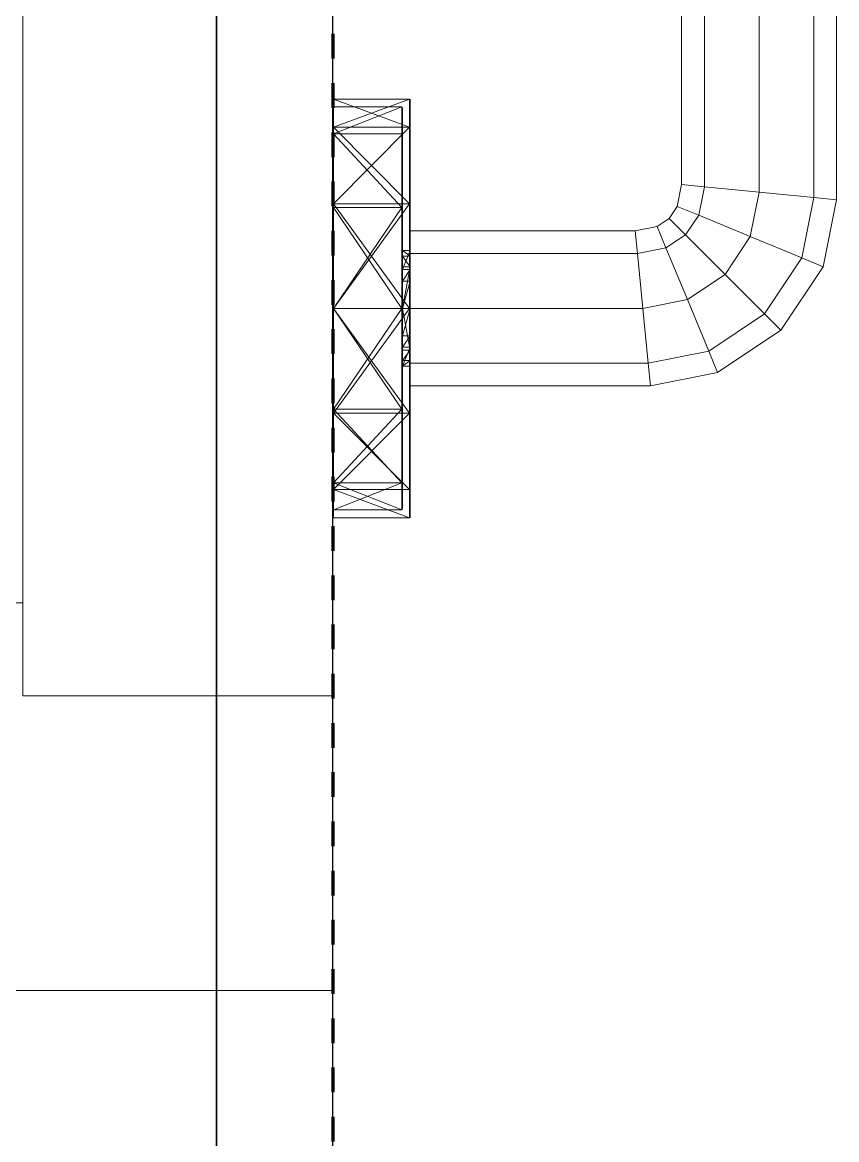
# Model space of a CAD drawing. Header units: millimetres. Extents: x -5300 to 98858, y -5196 to 93886.
# Drawn here: x 27444.9 to 27550, y 50180.8 to 50324.9 of the extents above; entities that cross this region are included whole.
import ezdxf

# ---------------------------------------------------------------- set-up
doc = ezdxf.new("R2010")
doc.units = ezdxf.units.MM
doc.linetypes.add('Штрих', pattern=[6.35, 3.175, -3.175])
doc.linetypes.add('Штрих_2_', pattern=[6.35, 3.175, -3.175])
for name, color, linetype, lineweight, true_color in [('_Разделитель помещений_', 4, 'Штрих', 70, 0x00ffff), ('Двери', 7, 'Continuous', 18, 0x7f7f7f), ('Стены', 7, 'Continuous', 18, 0x7f7f7f), ('Стены разрез', 7, 'Continuous', 50, 0x7f7f7f)]:
    doc.layers.add(name, color=color, linetype=linetype, lineweight=lineweight, true_color=true_color)

# ---------------------------------------------------------------- blocks, each defined once
blk = doc.blocks.new('СТВ_Перегородка_Кирпич 163996 - СТВ_Перегородка_Кирпич 163996-247310-Подвал')
at = {"layer": 'Стены', "color": 254, "true_color": 0xd4d4d4}
for p, q in [((27470, 50200), (27470, 51300)), ((27470, 51300), (27470, 50200)), ((27485, 51300), (27485, 50200)), ((27350, 50200), (27470, 50200)), ((27470, 50200), (27485, 50200)), ((27470, 50200), (27470, 50200)), ((27470, 50200), (27470, 50200)), ((27485, 50200), (27485, 50200))]:
    blk.add_line(p, q, dxfattribs=at)
at = {"layer": 'Стены разрез', "color": 254, "lineweight": 25, "true_color": 0xd4d4d4}
for p, q in [((27470, 46650), (27470, 52350)), ((27470, 52330), (27470, 46665)), ((27485, 46665), (27485, 52330))]:
    blk.add_line(p, q, dxfattribs=at)
blk = doc.blocks.new('Д-5 - Д-5-247359-Подвал')
at = {"layer": 'Двери', "color": 254, "true_color": 0xd4d4d4}
for p, q in [((27485, 50200), (27485, 51300)), ((27485, 50200), (27485, 51300)), ((27445, 50238), (27445, 51262)), ((27445, 51262), (27445, 50238)), ((27445, 50238), (27445, 51262)), ((27445, 51262), (27445, 50238)), ((27445, 50238), (27445, 51262)), ((27445, 51262), (27445, 50238)), ((27485, 51262), (27485, 50238)), ((27485, 51262), (27485, 50238)), ((27485, 51262), (27485, 50238)), ((27485, 51262), (27485, 50238)), ((27485, 50238), (27485, 51262)), ((27485, 50238), (27485, 51262)), ((27445, 50250), (27445, 51250)), ((27445, 51250), (27445, 50250)), ((27550, 50383.98), (27550, 50302.02)), ((27550, 50302.02), (27550, 50383.98)), ((27540, 50303), (27540, 50383)), ((27540, 50383), (27540, 50303)), ((27540, 50383), (27540, 50303)), ((27540, 50303), (27540, 50383)), ((27547.07, 50302.3), (27547.07, 50383.7)), ((27547.07, 50383.7), (27547.07, 50302.3)), ((27547.07, 50383.7), (27547.07, 50302.3)), ((27547.07, 50302.3), (27547.07, 50383.7)), ((27530, 50303.98), (27530, 50382.02)), ((27530, 50382.02), (27530, 50303.98)), ((27532.93, 50303.7), (27532.93, 50382.3)), ((27532.93, 50382.3), (27532.93, 50303.7)), ((27532.93, 50382.3), (27532.93, 50303.7)), ((27532.93, 50303.7), (27532.93, 50382.3)), ((27445, 50311.38), (27445, 50315)), ((27445, 50315), (27445, 50311.38)), ((27445, 50315), (27445, 50301.5)), ((27445, 50311.3), (27445, 50314.9)), ((27445, 50314.9), (27445, 50311.3)), ((27445, 50310.6), (27445, 50314.9)), ((27445, 50314.1), (27445, 50314.9)), ((27445, 50314.9), (27445, 50310.6)), ((27485, 50311.38), (27485, 50315)), ((27485, 50315), (27485, 50311.38)), ((27485, 50301.5), (27485, 50315)), ((27485, 50311.3), (27485, 50314.9)), ((27485, 50314.9), (27485, 50311.3)), ((27485, 50310.6), (27485, 50314.9)), ((27485, 50314.1), (27485, 50314.9)), ((27485, 50314.9), (27485, 50310.6)), ((27485.1, 50311.38), (27485.1, 50315)), ((27485.1, 50311.38), (27485.1, 50315)), ((27485.1, 50315), (27494.9, 50315)), ((27485.1, 50311.38), (27494.9, 50315)), ((27494.9, 50311.38), (27485.1, 50315)), ((27485.1, 50311.38), (27485.1, 50315)), ((27485.1, 50315), (27485.1, 50311.38)), ((27494.9, 50315), (27485.1, 50315)), ((27494.9, 50311.38), (27485.1, 50315)), ((27494.9, 50315), (27485.1, 50311.38)), ((27494.9, 50311.38), (27494.9, 50315)), ((27494.9, 50311.38), (27494.9, 50315)), ((27494.9, 50311.38), (27494.9, 50315)), ((27494.9, 50315), (27494.9, 50311.38)), ((27495, 50311.38), (27495, 50315)), ((27495, 50315), (27495, 50311.38)), ((27495, 50315), (27495, 50301.5)), ((27495, 50311.3), (27495, 50314.9)), ((27495, 50311.3), (27495, 50314.9)), ((27495, 50293), (27495, 50314.9)), ((27495, 50293), (27495, 50314.9)), ((27495, 50293), (27495, 50314.9)), ((27445, 50310.6), (27445, 50314.1)), ((27445, 50314.1), (27445, 50310.6)), ((27485, 50310.6), (27485, 50314.1)), ((27485, 50314.1), (27485, 50310.6)), ((27485.1, 50310.52), (27485.1, 50314)), ((27485.1, 50314), (27485.1, 50310.52)), ((27493.9, 50314), (27485.1, 50314)), ((27485.1, 50310.52), (27493.9, 50314)), ((27493.9, 50314), (27485.1, 50310.52)), ((27493.9, 50310.52), (27493.9, 50314)), ((27493.9, 50314), (27493.9, 50310.52)), ((27494, 50310.43), (27494, 50313.9)), ((27494, 50313.9), (27494, 50310.43)), ((27494, 50293), (27494, 50313.9)), ((27494, 50293), (27494, 50313.9)), ((27494, 50313.9), (27494, 50293)), ((27445, 50301.5), (27445, 50311.38)), ((27445, 50311.38), (27445, 50301.5)), ((27445, 50311.38), (27445, 50301.5)), ((27445, 50311.3), (27445, 50301.45)), ((27445, 50311.3), (27445, 50301.45)), ((27445, 50310.6), (27445, 50311.3)), ((27445, 50311.3), (27445, 50301.05)), ((27445, 50310.6), (27445, 50311.3)), ((27445, 50311.3), (27445, 50301.05)), ((27445, 50310.6), (27445, 50301.05)), ((27445, 50310.6), (27445, 50301.05)), ((27485, 50301.5), (27485, 50311.38)), ((27485, 50311.38), (27485, 50301.5)), ((27485, 50301.5), (27485, 50311.38)), ((27485, 50301.45), (27485, 50311.3)), ((27485, 50311.3), (27485, 50301.45)), ((27485, 50310.6), (27485, 50311.3)), ((27485, 50301.05), (27485, 50311.3)), ((27485, 50310.6), (27485, 50311.3)), ((27485, 50311.3), (27485, 50301.05)), ((27485, 50310.6), (27485, 50301.05)), ((27485, 50310.6), (27485, 50301.05)), ((27485.1, 50311.38), (27485.1, 50301.5)), ((27485.1, 50301.5), (27485.1, 50311.38)), ((27485.1, 50311.38), (27494.9, 50311.38)), ((27485.1, 50301.5), (27494.9, 50311.38)), ((27494.9, 50301.5), (27485.1, 50311.38)), ((27485.1, 50311.38), (27494.9, 50311.38)), ((27485.1, 50301.5), (27485.1, 50311.38)), ((27485.1, 50301.5), (27485.1, 50311.38)), ((27494.9, 50301.5), (27485.1, 50311.38)), ((27494.9, 50301.5), (27485.1, 50311.38)), ((27494.9, 50311.38), (27485.1, 50311.38)), ((27494.9, 50311.38), (27485.1, 50311.38)), ((27485.1, 50301), (27485.1, 50310.52)), ((27485.1, 50310.52), (27485.1, 50301)), ((27493.9, 50310.52), (27485.1, 50310.52)), ((27493.9, 50301), (27485.1, 50310.52)), ((27493.9, 50310.52), (27485.1, 50310.52)), ((27485.1, 50310.52), (27493.9, 50301)), ((27493.9, 50310.52), (27493.9, 50301)), ((27493.9, 50310.52), (27493.9, 50301)), ((27494, 50300.95), (27494, 50310.43)), ((27494, 50310.43), (27494, 50300.95)), ((27494, 50295.47), (27494, 50310.43)), ((27494, 50294.72), (27494, 50310.43)), ((27494, 50310.43), (27494, 50293)), ((27494, 50293), (27494, 50310.43)), ((27494, 50293), (27494, 50310.43)), ((27494.9, 50301.5), (27494.9, 50311.38)), ((27494.9, 50301.5), (27494.9, 50311.38)), ((27494.9, 50301.5), (27494.9, 50311.38)), ((27494.9, 50301.5), (27494.9, 50311.38)), ((27495, 50301.5), (27495, 50311.38)), ((27495, 50311.38), (27495, 50301.5)), ((27495, 50311.38), (27495, 50301.5)), ((27495, 50311.3), (27495, 50301.45)), ((27495, 50301.45), (27495, 50311.3)), ((27495, 50295.47), (27495, 50311.3)), ((27495, 50294.72), (27495, 50311.3)), ((27495, 50293), (27495, 50311.3)), ((27495, 50293), (27495, 50311.3)), ((27495, 50293), (27495, 50311.3)), ((27529.44, 50301.16), (27530, 50303.98)), ((27530, 50303.98), (27529.44, 50301.16)), ((27530, 50303.98), (27532.93, 50303.7)), ((27532.93, 50303.7), (27530, 50303.98)), ((27532.93, 50303.7), (27530, 50303.98)), ((27530, 50303.98), (27532.93, 50303.7)), ((27532.2, 50300.02), (27532.93, 50303.7)), ((27532.93, 50303.7), (27532.2, 50300.02)), ((27532.93, 50303.7), (27532.2, 50300.02)), ((27532.2, 50300.02), (27532.93, 50303.7)), ((27532.93, 50303.7), (27540, 50303)), ((27540, 50303), (27532.93, 50303.7)), ((27540, 50303), (27532.93, 50303.7)), ((27532.93, 50303.7), (27540, 50303)), ((27538.86, 50297.26), (27540, 50303)), ((27540, 50303), (27538.86, 50297.26)), ((27540, 50303), (27538.86, 50297.26)), ((27538.86, 50297.26), (27540, 50303)), ((27540, 50303), (27547.07, 50302.3)), ((27547.07, 50302.3), (27540, 50303)), ((27547.07, 50302.3), (27540, 50303)), ((27540, 50303), (27547.07, 50302.3)), ((27545.52, 50294.5), (27547.07, 50302.3)), ((27547.07, 50302.3), (27545.52, 50294.5)), ((27547.07, 50302.3), (27545.52, 50294.5)), ((27545.52, 50294.5), (27547.07, 50302.3)), ((27547.07, 50302.3), (27550, 50302.02)), ((27550, 50302.02), (27547.07, 50302.3)), ((27550, 50302.02), (27547.07, 50302.3)), ((27547.07, 50302.3), (27550, 50302.02)), ((27550, 50302.02), (27548.28, 50293.36)), ((27548.28, 50293.36), (27550, 50302.02)), ((27445, 50288), (27445, 50301.5)), ((27445, 50288), (27445, 50301.5)), ((27445, 50274.5), (27445, 50301.5)), ((27445, 50274.5), (27445, 50301.5)), ((27445, 50274.5), (27445, 50301.5)), ((27445, 50301.5), (27445, 50301.5)), ((27445, 50301.45), (27445, 50288)), ((27445, 50301.45), (27445, 50288)), ((27445, 50301.45), (27445, 50301.05)), ((27445, 50301.05), (27445, 50301.45)), ((27445, 50301.05), (27445, 50288)), ((27445, 50301.05), (27445, 50288)), ((27445, 50301.05), (27445, 50288)), ((27445, 50301.05), (27445, 50288)), ((27485, 50288), (27485, 50301.5)), ((27485, 50301.5), (27485, 50288)), ((27485, 50301.5), (27485, 50301.5)), ((27485, 50301.5), (27485, 50274.5)), ((27485, 50301.5), (27485, 50274.5)), ((27485, 50301.5), (27485, 50274.5)), ((27485, 50301.45), (27485, 50288)), ((27485, 50301.45), (27485, 50288)), ((27485, 50301.05), (27485, 50301.45)), ((27485, 50301.05), (27485, 50301.45)), ((27485, 50301.05), (27485, 50288)), ((27485, 50301.05), (27485, 50288)), ((27485, 50301.05), (27485, 50288)), ((27485, 50301.05), (27485, 50288)), ((27485.1, 50301.5), (27485.1, 50288)), ((27485.1, 50288), (27485.1, 50301.5)), ((27485.1, 50301.5), (27494.9, 50301.5)), ((27494.9, 50301.5), (27485.1, 50288)), ((27485.1, 50301.5), (27494.9, 50301.5)), ((27485.1, 50301.5), (27494.9, 50288)), ((27485.1, 50288), (27485.1, 50301.5)), ((27485.1, 50288), (27485.1, 50301.5)), ((27485.1, 50288), (27494.9, 50301.5)), ((27494.9, 50301.5), (27485.1, 50301.5)), ((27494.9, 50288), (27485.1, 50301.5)), ((27494.9, 50301.5), (27485.1, 50301.5)), ((27485.1, 50301), (27485.1, 50288)), ((27485.1, 50301), (27485.1, 50288)), ((27493.9, 50301), (27485.1, 50301)), ((27485.1, 50301), (27493.9, 50288)), ((27493.9, 50301), (27485.1, 50301)), ((27493.9, 50301), (27485.1, 50288)), ((27493.9, 50301), (27493.9, 50288)), ((27493.9, 50301), (27493.9, 50288)), ((27494, 50300.95), (27494, 50288)), ((27494, 50300.95), (27494, 50288)), ((27494, 50294.72), (27494, 50300.95)), ((27494, 50300.95), (27494, 50293.38)), ((27494, 50293), (27494, 50300.95)), ((27494, 50293), (27494, 50300.95)), ((27494, 50300.95), (27494, 50291.53)), ((27494.9, 50301.5), (27494.9, 50288)), ((27494.9, 50301.5), (27494.9, 50288)), ((27494.9, 50288), (27494.9, 50301.5)), ((27494.9, 50288), (27494.9, 50301.5)), ((27495, 50288), (27495, 50301.5)), ((27495, 50288), (27495, 50301.5)), ((27495, 50274.5), (27495, 50301.5)), ((27495, 50274.5), (27495, 50301.5)), ((27495, 50274.5), (27495, 50301.5)), ((27495, 50301.5), (27495, 50301.5)), ((27495, 50301.45), (27495, 50288)), ((27495, 50288), (27495, 50301.45)), ((27495, 50294.72), (27495, 50301.45)), ((27495, 50293.38), (27495, 50301.45)), ((27495, 50293), (27495, 50301.45)), ((27495, 50293), (27495, 50301.45)), ((27495, 50291.53), (27495, 50301.45)), ((27528.4, 50299.6), (27529.44, 50301.16)), ((27529.44, 50301.16), (27528.4, 50299.6)), ((27529.44, 50301.16), (27532.2, 50300.02)), ((27532.2, 50300.02), (27529.44, 50301.16)), ((27532.2, 50300.02), (27529.44, 50301.16)), ((27529.44, 50301.16), (27532.2, 50300.02)), ((27526.84, 50298.56), (27528.4, 50299.6)), ((27528.4, 50299.6), (27526.84, 50298.56)), ((27528.4, 50299.6), (27530.51, 50297.49)), ((27530.51, 50297.49), (27528.4, 50299.6)), ((27530.51, 50297.49), (27528.4, 50299.6)), ((27528.4, 50299.6), (27530.51, 50297.49)), ((27530.51, 50297.49), (27532.2, 50300.02)), ((27532.2, 50300.02), (27530.51, 50297.49)), ((27532.2, 50300.02), (27530.51, 50297.49)), ((27530.51, 50297.49), (27532.2, 50300.02)), ((27532.2, 50300.02), (27538.86, 50297.26)), ((27538.86, 50297.26), (27532.2, 50300.02)), ((27538.86, 50297.26), (27532.2, 50300.02)), ((27532.2, 50300.02), (27538.86, 50297.26)), ((27495, 50295.07), (27495, 50298)), ((27495, 50298), (27524.02, 50298)), ((27495, 50298), (27495, 50295.07)), ((27524.02, 50298), (27495, 50298)), ((27524.02, 50298), (27526.84, 50298.56)), ((27526.84, 50298.56), (27524.02, 50298)), ((27524.02, 50298), (27524.3, 50295.07)), ((27524.3, 50295.07), (27524.02, 50298)), ((27524.3, 50295.07), (27524.02, 50298)), ((27524.02, 50298), (27524.3, 50295.07)), ((27526.84, 50298.56), (27527.98, 50295.8)), ((27527.98, 50295.8), (27526.84, 50298.56)), ((27527.98, 50295.8), (27526.84, 50298.56)), ((27526.84, 50298.56), (27527.98, 50295.8)), ((27527.98, 50295.8), (27530.51, 50297.49)), ((27530.51, 50297.49), (27527.98, 50295.8)), ((27530.51, 50297.49), (27527.98, 50295.8)), ((27527.98, 50295.8), (27530.51, 50297.49)), ((27530.51, 50297.49), (27535.61, 50292.39)), ((27535.61, 50292.39), (27530.51, 50297.49)), ((27535.61, 50292.39), (27530.51, 50297.49)), ((27530.51, 50297.49), (27535.61, 50292.39)), ((27535.61, 50292.39), (27538.86, 50297.26)), ((27538.86, 50297.26), (27535.61, 50292.39)), ((27538.86, 50297.26), (27535.61, 50292.39)), ((27535.61, 50292.39), (27538.86, 50297.26)), ((27538.86, 50297.26), (27545.52, 50294.5)), ((27545.52, 50294.5), (27538.86, 50297.26)), ((27545.52, 50294.5), (27538.86, 50297.26)), ((27538.86, 50297.26), (27545.52, 50294.5)), ((27494, 50295.47), (27494, 50294.72)), ((27494, 50295.47), (27494, 50293)), ((27494, 50295.47), (27495, 50295.47)), ((27494, 50295.47), (27494, 50293)), ((27494, 50295.47), (27495, 50294.72)), ((27494, 50293), (27495, 50295.47)), ((27494, 50294.72), (27494, 50293.38)), ((27494, 50294.72), (27495, 50294.72)), ((27494, 50294.72), (27495, 50293.38)), ((27495, 50295.47), (27495, 50294.72)), ((27495, 50295.47), (27495, 50293)), ((27495, 50295.47), (27495, 50293)), ((27495, 50288), (27495, 50295.07)), ((27495, 50295.07), (27524.3, 50295.07)), ((27524.3, 50295.07), (27495, 50295.07)), ((27495, 50295.07), (27495, 50288)), ((27524.3, 50295.07), (27495, 50295.07)), ((27495, 50295.07), (27524.3, 50295.07)), ((27495, 50294.72), (27495, 50293.38)), ((27524.3, 50295.07), (27527.98, 50295.8)), ((27527.98, 50295.8), (27524.3, 50295.07)), ((27527.98, 50295.8), (27524.3, 50295.07)), ((27524.3, 50295.07), (27527.98, 50295.8)), ((27524.3, 50295.07), (27525, 50288)), ((27525, 50288), (27524.3, 50295.07)), ((27525, 50288), (27524.3, 50295.07)), ((27524.3, 50295.07), (27525, 50288)), ((27527.98, 50295.8), (27530.74, 50289.14)), ((27530.74, 50289.14), (27527.98, 50295.8)), ((27530.74, 50289.14), (27527.98, 50295.8)), ((27527.98, 50295.8), (27530.74, 50289.14)), ((27540.7, 50287.3), (27545.52, 50294.5)), ((27545.52, 50294.5), (27540.7, 50287.3)), ((27545.52, 50294.5), (27540.7, 50287.3)), ((27540.7, 50287.3), (27545.52, 50294.5)), ((27545.52, 50294.5), (27548.28, 50293.36)), ((27548.28, 50293.36), (27545.52, 50294.5)), ((27548.28, 50293.36), (27545.52, 50294.5)), ((27545.52, 50294.5), (27548.28, 50293.36)), ((27494, 50293.38), (27494, 50288)), ((27495, 50293.38), (27494, 50293.38)), ((27495, 50293.38), (27494, 50288)), ((27494, 50293.38), (27494, 50288)), ((27494, 50293), (27495, 50293)), ((27494, 50293), (27495, 50293)), ((27494, 50293), (27494, 50291.53)), ((27494, 50293), (27494, 50293)), ((27494, 50293), (27494, 50293)), ((27494, 50293), (27495, 50293)), ((27494, 50293), (27495, 50293)), ((27494, 50293), (27495, 50293)), ((27494, 50293), (27494, 50293)), ((27494, 50293), (27495, 50293)), ((27494, 50293), (27495, 50293)), ((27494, 50293), (27494, 50293)), ((27494, 50293), (27495, 50293)), ((27494, 50293), (27495, 50293)), ((27494, 50293), (27494, 50293)), ((27494, 50293), (27495, 50293)), ((27494, 50293), (27495, 50293)), ((27495, 50293), (27494, 50291.53)), ((27495, 50293.38), (27495, 50288)), ((27495, 50293.38), (27495, 50288)), ((27495, 50293), (27495, 50291.53)), ((27495, 50293), (27495, 50293)), ((27495, 50293), (27495, 50293)), ((27495, 50293), (27495, 50293)), ((27495, 50293), (27495, 50293)), ((27495, 50293), (27495, 50293)), ((27548.28, 50293.36), (27542.82, 50285.18)), ((27542.82, 50285.18), (27548.28, 50293.36)), ((27530.74, 50289.14), (27535.61, 50292.39)), ((27535.61, 50292.39), (27530.74, 50289.14)), ((27535.61, 50292.39), (27530.74, 50289.14)), ((27530.74, 50289.14), (27535.61, 50292.39)), ((27535.61, 50292.39), (27540.7, 50287.3)), ((27540.7, 50287.3), (27535.61, 50292.39)), ((27540.7, 50287.3), (27535.61, 50292.39)), ((27535.61, 50292.39), (27540.7, 50287.3)), ((27494, 50288), (27494, 50291.53)), ((27494, 50288), (27494, 50291.53)), ((27494, 50288), (27495, 50291.53)), ((27494, 50291.53), (27495, 50291.53)), ((27495, 50291.53), (27495, 50288)), ((27495, 50291.53), (27495, 50288)), ((27525, 50288), (27530.74, 50289.14)), ((27530.74, 50289.14), (27525, 50288)), ((27530.74, 50289.14), (27525, 50288)), ((27525, 50288), (27530.74, 50289.14)), ((27530.74, 50289.14), (27533.5, 50282.48)), ((27533.5, 50282.48), (27530.74, 50289.14)), ((27533.5, 50282.48), (27530.74, 50289.14)), ((27530.74, 50289.14), (27533.5, 50282.48)), ((27445, 50288), (27445, 50274.55)), ((27445, 50288), (27445, 50274.95)), ((27445, 50288), (27445, 50274.95)), ((27445, 50288), (27445, 50274.55)), ((27445, 50288), (27445, 50288)), ((27445, 50288), (27445, 50274.95)), ((27445, 50288), (27445, 50288)), ((27445, 50288), (27445, 50274.95)), ((27445, 50288), (27445, 50274.5)), ((27445, 50274.5), (27445, 50288)), ((27485, 50288), (27485, 50274.95)), ((27485, 50288), (27485, 50274.55)), ((27485, 50288), (27485, 50274.95)), ((27485, 50288), (27485, 50274.55)), ((27485, 50288), (27485, 50288)), ((27485, 50288), (27485, 50274.95)), ((27485, 50288), (27485, 50288)), ((27485, 50288), (27485, 50274.95)), ((27485, 50288), (27485, 50274.5)), ((27485, 50288), (27485, 50274.5)), ((27485.1, 50288), (27485.1, 50275)), ((27485.1, 50288), (27485.1, 50274.5)), ((27485.1, 50288), (27485.1, 50275)), ((27485.1, 50288), (27485.1, 50274.5)), ((27493.9, 50288), (27485.1, 50288)), ((27485.1, 50288), (27493.9, 50275)), ((27485.1, 50288), (27494.9, 50288)), ((27494.9, 50288), (27485.1, 50274.5)), ((27493.9, 50288), (27485.1, 50288)), ((27493.9, 50288), (27485.1, 50275)), ((27485.1, 50288), (27494.9, 50288)), ((27485.1, 50288), (27494.9, 50274.5)), ((27485.1, 50288), (27485.1, 50274.5)), ((27485.1, 50274.5), (27485.1, 50288)), ((27494.9, 50274.5), (27485.1, 50288)), ((27494.9, 50288), (27485.1, 50288)), ((27494.9, 50274.5), (27485.1, 50288)), ((27494.9, 50288), (27485.1, 50288)), ((27493.9, 50288), (27493.9, 50275)), ((27493.9, 50288), (27493.9, 50275)), ((27494, 50288), (27494, 50275.05)), ((27494, 50288), (27494, 50275.05)), ((27494, 50288), (27494, 50282.62)), ((27494, 50288), (27494, 50284.47)), ((27494, 50288), (27494, 50288)), ((27494, 50288), (27495, 50288)), ((27494, 50288), (27495, 50282.62)), ((27494, 50288), (27494, 50282.62)), ((27494, 50288), (27494, 50288)), ((27494, 50288), (27494, 50284.47)), ((27494, 50288), (27495, 50288)), ((27495, 50288), (27494, 50284.47)), ((27494.9, 50288), (27494.9, 50274.5)), ((27494.9, 50288), (27494.9, 50274.5)), ((27494.9, 50274.5), (27494.9, 50288)), ((27494.9, 50274.5), (27494.9, 50288)), ((27495, 50288), (27495, 50274.55)), ((27495, 50288), (27495, 50274.55)), ((27495, 50288), (27495, 50282.62)), ((27495, 50288), (27495, 50284.47)), ((27495, 50288), (27495, 50288)), ((27495, 50288), (27495, 50282.62)), ((27495, 50288), (27495, 50288)), ((27495, 50288), (27495, 50284.47)), ((27495, 50288), (27495, 50274.5)), ((27495, 50274.5), (27495, 50288)), ((27495, 50280.93), (27495, 50288)), ((27495, 50288), (27525, 50288)), ((27525, 50288), (27495, 50288)), ((27495, 50288), (27495, 50280.93)), ((27525, 50288), (27495, 50288)), ((27495, 50288), (27525, 50288)), ((27525, 50288), (27525.7, 50280.93)), ((27525.7, 50280.93), (27525, 50288)), ((27525.7, 50280.93), (27525, 50288)), ((27525, 50288), (27525.7, 50280.93)), ((27533.5, 50282.48), (27540.7, 50287.3)), ((27540.7, 50287.3), (27533.5, 50282.48)), ((27540.7, 50287.3), (27533.5, 50282.48)), ((27533.5, 50282.48), (27540.7, 50287.3)), ((27540.7, 50287.3), (27542.82, 50285.18)), ((27542.82, 50285.18), (27540.7, 50287.3)), ((27542.82, 50285.18), (27540.7, 50287.3)), ((27540.7, 50287.3), (27542.82, 50285.18)), ((27494, 50283), (27494, 50284.47)), ((27494, 50275.05), (27494, 50284.47)), ((27494, 50283), (27495, 50284.47)), ((27494, 50284.47), (27495, 50284.47)), ((27495, 50284.47), (27495, 50283)), ((27495, 50274.55), (27495, 50284.47)), ((27542.82, 50285.18), (27534.64, 50279.72)), ((27534.64, 50279.72), (27542.82, 50285.18)), ((27494, 50280.53), (27494, 50283)), ((27494, 50283), (27495, 50283)), ((27494, 50283), (27495, 50283)), ((27494, 50280.53), (27494, 50283)), ((27494, 50280.53), (27495, 50283)), ((27494, 50283), (27494, 50283)), ((27494, 50283), (27494, 50265.57)), ((27494, 50283), (27495, 50283)), ((27494, 50283), (27495, 50283)), ((27494, 50283), (27494, 50283)), ((27494, 50283), (27494, 50262.1)), ((27494, 50275.05), (27494, 50283)), ((27494, 50275.05), (27494, 50283)), ((27494, 50283), (27494, 50283)), ((27494, 50283), (27495, 50283)), ((27494, 50283), (27495, 50283)), ((27494, 50283), (27495, 50283)), ((27494, 50283), (27494, 50283)), ((27494, 50283), (27494, 50265.57)), ((27495, 50283), (27494, 50283)), ((27495, 50283), (27494, 50283)), ((27495, 50283), (27494, 50283)), ((27495, 50283), (27494, 50283)), ((27494, 50283), (27494, 50283)), ((27494, 50283), (27494, 50262.1)), ((27494, 50283), (27494, 50265.57)), ((27494, 50283), (27494, 50262.1)), ((27495, 50280.53), (27495, 50283)), ((27495, 50280.53), (27495, 50283)), ((27495, 50274.55), (27495, 50283)), ((27495, 50274.55), (27495, 50283)), ((27495, 50283), (27495, 50283)), ((27495, 50283), (27495, 50283)), ((27495, 50283), (27495, 50264.7)), ((27495, 50264.7), (27495, 50283)), ((27495, 50283), (27495, 50283)), ((27495, 50283), (27495, 50283)), ((27495, 50283), (27495, 50261.1)), ((27495, 50283), (27495, 50283)), ((27495, 50283), (27495, 50261.1)), ((27495, 50283), (27495, 50264.7)), ((27495, 50283), (27495, 50261.1)), ((27494, 50282.62), (27494, 50281.28)), ((27494, 50282.62), (27494, 50275.05)), ((27494, 50282.62), (27495, 50282.62)), ((27494, 50281.28), (27495, 50282.62)), ((27495, 50282.62), (27495, 50281.28)), ((27495, 50282.62), (27495, 50274.55)), ((27525.7, 50280.93), (27533.5, 50282.48)), ((27533.5, 50282.48), (27525.7, 50280.93)), ((27533.5, 50282.48), (27525.7, 50280.93)), ((27525.7, 50280.93), (27533.5, 50282.48)), ((27533.5, 50282.48), (27534.64, 50279.72)), ((27534.64, 50279.72), (27533.5, 50282.48)), ((27534.64, 50279.72), (27533.5, 50282.48)), ((27533.5, 50282.48), (27534.64, 50279.72)), ((27494, 50281.28), (27494, 50280.53)), ((27494, 50281.28), (27494, 50275.05)), ((27494, 50281.28), (27495, 50281.28)), ((27494, 50281.28), (27494, 50265.57)), ((27495, 50281.28), (27494, 50280.53)), ((27495, 50280.53), (27494, 50280.53)), ((27494, 50280.53), (27494, 50265.57)), ((27495, 50281.28), (27495, 50280.53)), ((27495, 50274.55), (27495, 50281.28)), ((27495, 50281.28), (27495, 50264.7)), ((27495, 50278), (27495, 50280.93)), ((27495, 50280.93), (27525.7, 50280.93)), ((27525.7, 50280.93), (27495, 50280.93)), ((27495, 50280.93), (27495, 50278)), ((27525.7, 50280.93), (27495, 50280.93)), ((27495, 50280.93), (27525.7, 50280.93)), ((27495, 50280.53), (27495, 50264.7)), ((27525.7, 50280.93), (27525.98, 50278)), ((27525.98, 50278), (27525.7, 50280.93)), ((27525.98, 50278), (27525.7, 50280.93)), ((27525.7, 50280.93), (27525.98, 50278)), ((27534.64, 50279.72), (27525.98, 50278)), ((27525.98, 50278), (27534.64, 50279.72)), ((27525.98, 50278), (27495, 50278)), ((27495, 50278), (27525.98, 50278)), ((27445, 50274.95), (27445, 50265.4)), ((27445, 50274.95), (27445, 50265.4)), ((27445, 50274.55), (27445, 50274.95)), ((27445, 50274.95), (27445, 50274.55)), ((27445, 50274.55), (27445, 50264.7)), ((27445, 50274.55), (27445, 50264.7)), ((27445, 50274.55), (27445, 50265.4)), ((27445, 50274.55), (27445, 50265.4)), ((27445, 50274.5), (27445, 50264.62)), ((27445, 50264.62), (27445, 50274.5)), ((27445, 50274.5), (27445, 50261)), ((27445, 50274.5), (27445, 50264.62)), ((27445, 50274.5), (27445, 50274.5)), ((27485, 50274.95), (27485, 50265.4)), ((27485, 50274.95), (27485, 50265.4)), ((27485, 50274.95), (27485, 50274.55)), ((27485, 50274.95), (27485, 50274.55)), ((27485, 50274.55), (27485, 50264.7)), ((27485, 50274.55), (27485, 50264.7)), ((27485, 50274.55), (27485, 50265.4)), ((27485, 50274.55), (27485, 50265.4)), ((27485, 50274.5), (27485, 50264.62)), ((27485, 50264.62), (27485, 50274.5)), ((27485, 50274.5), (27485, 50274.5)), ((27485, 50264.62), (27485, 50274.5)), ((27485, 50261), (27485, 50274.5)), ((27485.1, 50275), (27485.1, 50265.49)), ((27485.1, 50275), (27485.1, 50265.49)), ((27493.9, 50275), (27485.1, 50275)), ((27485.1, 50275), (27493.9, 50265.49)), ((27493.9, 50275), (27485.1, 50275)), ((27493.9, 50275), (27485.1, 50265.49)), ((27485.1, 50274.5), (27485.1, 50264.62)), ((27485.1, 50274.5), (27485.1, 50264.62)), ((27485.1, 50274.5), (27494.9, 50274.5)), ((27494.9, 50274.5), (27485.1, 50264.62)), ((27485.1, 50274.5), (27494.9, 50274.5)), ((27485.1, 50274.5), (27494.9, 50264.62)), ((27485.1, 50274.5), (27485.1, 50264.62)), ((27485.1, 50264.62), (27485.1, 50274.5)), ((27494.9, 50274.5), (27485.1, 50274.5)), ((27494.9, 50274.5), (27485.1, 50264.62)), ((27494.9, 50264.62), (27485.1, 50274.5)), ((27494.9, 50274.5), (27485.1, 50274.5)), ((27493.9, 50275), (27493.9, 50265.49)), ((27493.9, 50275), (27493.9, 50265.49)), ((27494, 50275.05), (27494, 50265.57)), ((27494, 50275.05), (27494, 50265.57)), ((27494.9, 50274.5), (27494.9, 50264.62)), ((27494.9, 50274.5), (27494.9, 50264.62)), ((27494.9, 50274.5), (27494.9, 50264.62)), ((27494.9, 50264.62), (27494.9, 50274.5)), ((27495, 50274.55), (27495, 50264.7)), ((27495, 50274.55), (27495, 50264.7)), ((27495, 50274.5), (27495, 50264.62)), ((27495, 50264.62), (27495, 50274.5)), ((27495, 50274.5), (27495, 50261)), ((27495, 50274.5), (27495, 50264.62)), ((27495, 50274.5), (27495, 50274.5)), ((27445, 50265.4), (27445, 50261.9)), ((27445, 50261.9), (27445, 50265.4)), ((27445, 50264.7), (27445, 50265.4)), ((27445, 50265.4), (27445, 50261.1)), ((27445, 50261.1), (27445, 50265.4)), ((27445, 50265.4), (27445, 50264.7)), ((27445, 50264.7), (27445, 50261.1)), ((27445, 50261.1), (27445, 50264.7)), ((27445, 50264.62), (27445, 50261)), ((27445, 50261), (27445, 50264.62)), ((27485, 50265.4), (27485, 50261.9)), ((27485, 50261.9), (27485, 50265.4)), ((27485, 50265.4), (27485, 50264.7)), ((27485, 50265.4), (27485, 50261.1)), ((27485, 50261.1), (27485, 50265.4)), ((27485, 50265.4), (27485, 50264.7)), ((27485, 50264.7), (27485, 50261.1)), ((27485, 50261.1), (27485, 50264.7)), ((27485, 50264.62), (27485, 50261)), ((27485, 50261), (27485, 50264.62)), ((27485.1, 50265.49), (27485.1, 50262)), ((27485.1, 50262), (27485.1, 50265.49)), ((27493.9, 50265.49), (27485.1, 50265.49)), ((27485.1, 50265.49), (27493.9, 50262)), ((27485.1, 50262), (27493.9, 50265.49)), ((27493.9, 50265.49), (27485.1, 50265.49)), ((27485.1, 50264.62), (27485.1, 50261)), ((27485.1, 50264.62), (27485.1, 50261)), ((27485.1, 50264.62), (27494.9, 50264.62)), ((27485.1, 50264.62), (27494.9, 50261)), ((27485.1, 50264.62), (27494.9, 50264.62)), ((27485.1, 50264.62), (27494.9, 50261)), ((27485.1, 50264.62), (27485.1, 50261)), ((27485.1, 50261), (27485.1, 50264.62)), ((27494.9, 50264.62), (27485.1, 50264.62)), ((27485.1, 50264.62), (27494.9, 50261)), ((27494.9, 50261), (27485.1, 50264.62)), ((27494.9, 50264.62), (27485.1, 50264.62)), ((27493.9, 50265.49), (27493.9, 50262)), ((27493.9, 50262), (27493.9, 50265.49)), ((27494, 50265.57), (27494, 50262.1)), ((27494, 50262.1), (27494, 50265.57)), ((27494.9, 50264.62), (27494.9, 50261)), ((27494.9, 50264.62), (27494.9, 50261)), ((27494.9, 50264.62), (27494.9, 50261)), ((27494.9, 50261), (27494.9, 50264.62)), ((27495, 50264.7), (27495, 50261.1)), ((27495, 50264.7), (27495, 50261.1)), ((27495, 50264.62), (27495, 50261)), ((27495, 50261), (27495, 50264.62)), ((27445, 50261.1), (27445, 50261.9)), ((27485, 50261.9), (27485, 50261.1)), ((27493.9, 50262), (27485.1, 50262)), ((27485.1, 50261), (27494.9, 50261)), ((27494.9, 50261), (27485.1, 50261)), ((27445, 50250), (27335, 50250)), ((27335, 50250), (27445, 50250)), ((27335, 50250), (27445, 50250)), ((27445, 50250), (27335, 50250)), ((27335, 50250), (27445, 50250)), ((27445, 50250), (27335, 50250)), ((27445, 50250), (27445, 50250)), ((27445, 50250), (27445, 50238)), ((27445, 50238), (27445, 50250)), ((27445, 50238), (27445, 50250)), ((27445, 50250), (27445, 50250)), ((27445, 50250), (27445, 50238)), ((27445, 50250), (27445, 50238)), ((27445, 50238), (27445, 50250)), ((27445, 50238), (27485, 50238)), ((27485, 50238), (27445, 50238)), ((27445, 50238), (27445, 50238)), ((27485, 50238), (27445, 50238)), ((27445, 50238), (27445, 50238)), ((27445, 50238), (27485, 50238)), ((27485, 50238), (27445, 50238)), ((27445, 50238), (27485, 50238)), ((27485, 50238), (27445, 50238)), ((27445, 50238), (27445, 50238)), ((27445, 50238), (27485, 50238)), ((27445, 50238), (27445, 50238)), ((27485, 50238), (27445, 50238)), ((27485, 50238), (27445, 50238)), ((27445, 50238), (27445, 50238)), ((27445, 50238), (27485, 50238)), ((27445, 50238), (27445, 50238)), ((27445, 50238), (27485, 50238)), ((27485, 50238), (27485, 50200)), ((27485, 50200), (27485, 50238)), ((27485, 50238), (27485, 50238)), ((27485, 50238), (27485, 50200)), ((27485, 50200), (27485, 50238)), ((27485, 50238), (27485, 50238)), ((27485, 50238), (27485, 50238)), ((27485, 50238), (27485, 50200)), ((27485, 50238), (27485, 50200)), ((27485, 50238), (27485, 50238)), ((27485, 50238), (27485, 50238)), ((27485, 50238), (27485, 50238)), ((27485, 50200), (27335, 50200)), ((27335, 50200), (27485, 50200)), ((27485, 50200), (27335, 50200)), ((27335, 50200), (27485, 50200)), ((27335, 50200), (27485, 50200)), ((27485, 50200), (27335, 50200)), ((27335, 50200), (27485, 50200)), ((27485, 50200), (27335, 50200)), ((27485, 50200), (27485, 50200)), ((27485, 50200), (27485, 50200)), ((27485, 50200), (27485, 50200)), ((27485, 50200), (27485, 50200))]:
    blk.add_line(p, q, dxfattribs=at)
blk = doc.blocks.new('Д-5 - Д-5-247363-Подвал')
blk.add_blockref('Д-5 - Д-5-247359-Подвал', (0, 0))

msp = doc.modelspace()

# ---------------------------------------------------------------- linework, layer by layer
at = {"layer": '_Разделитель помещений_', "color": 131, "linetype": 'Штрих_2_', "true_color": 0xaaffff}
msp.add_line((27485, 52330), (27485, 46665), dxfattribs=at)

# ---------------------------------------------------------------- block references
at = {"layer": 'Двери', "color": 254, "true_color": 0xd4d4d4}
msp.add_blockref('Д-5 - Д-5-247363-Подвал', (0, 0), dxfattribs=at)
at = {"layer": 'Стены', "color": 254, "true_color": 0xd4d4d4}
msp.add_blockref('СТВ_Перегородка_Кирпич 163996 - СТВ_Перегородка_Кирпич 163996-247310-Подвал', (0, 0), dxfattribs=at)

doc.saveas('drawing.dxf')
